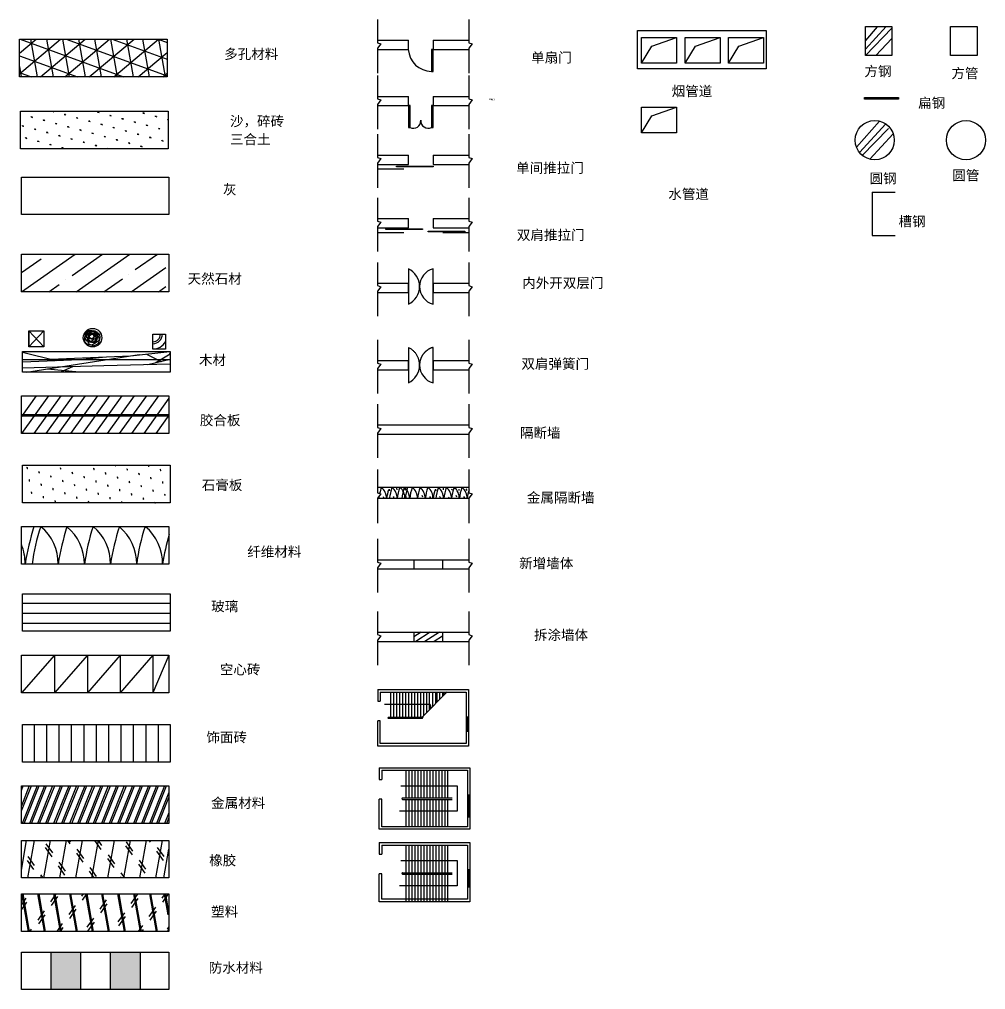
# Model space of a CAD drawing. Extents: x -42728 to 99010, y -18674 to 47645.
# Drawn here: x 91609 to 94530, y 36473 to 39407 of the extents above; entities that cross this region are included whole.
import ezdxf

# ---------------------------------------------------------------- set-up
doc = ezdxf.new("R2010")
doc.units = 0
doc.header["$LTSCALE"] = 100
doc.header["$MEASUREMENT"] = 0
doc.linetypes.add('ACAD_ISO03W100', pattern=[30, 12, -18])
doc.layers.get('0').update_dxf_attribs({"linetype": 'CONTINUOUS'})
doc.styles.add('仿宋', font='')
doc.styles.get('仿宋').set_extended_font_data('FangSong_GB2312')

# ---------------------------------------------------------------- blocks, each defined once
blk = doc.blocks.new('A$C4C6D396E')
h = blk.add_hatch(color=256)
h.paths.add_polyline_path([(222.8, 75.8), (162.8, 75.8), (162.8, 0), (222.8, 0)])
h.paths.add_polyline_path([(342.8, 75.8), (282.8, 75.8), (282.8, 0), (342.8, 0)])
for p, q in [((821, 1956.5), (821, 1909.6)), ((1005.2, 1956.5), (1005.2, 1909.6)), ((1846.3, 1942), (1804.2, 1896.2)), ((1804.2, 1942), (1857.5, 1942)), ((1804.2, 1883.6), (1804.2, 1942)), ((1828.3, 1941.4), (1804.2, 1914.2)), ((1857.5, 1939.2), (1804.2, 1883.8)), ((1857.5, 1942), (1857.5, 1883.6)), ((1976.1, 1942), (2029.4, 1942)), ((1976.1, 1883.6), (1976.1, 1942)), ((2029.4, 1942), (2029.4, 1883.6)), ((1344.6, 1933.9), (1604.2, 1933.9)), ((1344.6, 1856.6), (1344.6, 1933.9)), ((1353.2, 1920.1), (1423.7, 1920.1)), ((1353.2, 1868.6), (1353.2, 1920.1)), ((1373.8, 1902.9), (1423.7, 1920.1)), ((1423.7, 1920.1), (1423.7, 1868.6)), ((1440.9, 1920.1), (1511.4, 1920.1)), ((1440.9, 1868.6), (1440.9, 1920.1)), ((1461.5, 1902.9), (1511.4, 1920.1)), ((1511.4, 1920.1), (1511.4, 1868.6)), ((1528.6, 1920.1), (1599, 1920.1)), ((1528.6, 1868.6), (1528.6, 1920.1)), ((1549.2, 1902.9), (1599, 1920.1)), ((1599, 1920.1), (1599, 1868.6)), ((1604.2, 1933.9), (1604.2, 1856.6)), ((1857.5, 1918.1), (1825.4, 1883.6)), ((98.9, 1916.7), (396.5, 1916.7)), ((98.9, 1840.9), (98.9, 1916.7)), ((98.9, 1888.4), (132.6, 1916.7)), ((98.9, 1847), (182, 1916.7)), ((100.3, 1916.7), (308.6, 1840.9)), ((121.4, 1916.7), (134.8, 1840.9)), ((141.1, 1840.9), (231.4, 1916.7)), ((153.6, 1916.7), (167, 1840.9)), ((185.9, 1916.7), (199.2, 1840.9)), ((190.5, 1840.9), (280.8, 1916.7)), ((193.1, 1916.7), (396.5, 1842.7)), ((218.1, 1916.7), (231.5, 1840.9)), ((239.8, 1840.9), (330.2, 1916.7)), ((250.4, 1916.7), (263.7, 1840.9)), ((282.6, 1916.7), (296, 1840.9)), ((286, 1916.7), (396.5, 1876.4)), ((289.2, 1840.9), (379.6, 1916.7)), ((314.8, 1916.7), (328.2, 1840.9)), ((347.1, 1916.7), (360.4, 1840.9)), ((378.8, 1916.7), (396.5, 1910.2)), ((379.3, 1916.7), (392.7, 1840.9)), ((396.5, 1916.7), (396.5, 1840.9)), ((821, 1909.6), (827.5, 1907.4)), ((827.5, 1907.4), (821, 1898.5)), ((821, 1898.5), (821, 1848.3)), ((821.6, 1914.6), (883, 1914.6)), ((933, 1914.6), (1005.2, 1914.6)), ((1005.2, 1909.6), (1011.7, 1907.4)), ((1011.7, 1907.4), (1005.2, 1898.5)), ((1005.2, 1898.5), (1005.2, 1848.3)), ((1353.2, 1868.6), (1373.8, 1902.9)), ((1440.9, 1868.6), (1461.5, 1902.9)), ((1528.6, 1868.6), (1549.2, 1902.9)), ((98.9, 1883.4), (215.8, 1840.9)), ((338.6, 1840.9), (396.5, 1889.5)), ((821.6, 1895.9), (883, 1895.9)), ((933, 1895.9), (1005.2, 1895.9)), ((1857.5, 1883.6), (1804.2, 1883.6)), ((2029.4, 1883.6), (1976.1, 1883.6)), ((98.9, 1861.3), (102.5, 1840.9)), ((1423.7, 1868.6), (1353.2, 1868.6)), ((1511.4, 1868.6), (1440.9, 1868.6)), ((1599, 1868.6), (1528.6, 1868.6)), ((98.9, 1849.6), (122.9, 1840.9)), ((396.5, 1840.9), (98.9, 1840.9)), ((388, 1840.9), (396.5, 1848)), ((821, 1843.2), (821, 1796.3)), ((1005.2, 1843.2), (1005.2, 1796.3)), ((1604.2, 1856.6), (1344.6, 1856.6)), ((821.6, 1801.3), (883, 1801.3)), ((933, 1801.3), (1005.2, 1801.3)), ((821, 1796.3), (827.5, 1794.1)), ((827.5, 1794.1), (821, 1785.2)), ((821, 1785.2), (821, 1734.9)), ((821.6, 1782.6), (883, 1782.6)), ((933, 1782.6), (1005.2, 1782.6)), ((1005.2, 1796.3), (1011.7, 1794.1)), ((1011.7, 1794.1), (1005.2, 1785.2)), ((1005.2, 1785.2), (1005.2, 1734.9)), ((1802.5, 1798.9), (1871.2, 1798.9)), ((1802.5, 1795.4), (1802.5, 1798.9)), ((1871.2, 1795.4), (1802.5, 1795.4)), ((1871.2, 1798.9), (1871.2, 1795.4)), ((100.9, 1771.6), (398.5, 1771.6)), ((100.9, 1695.8), (100.9, 1771.6)), ((100.9, 1766.5), (100.9, 1766.5)), ((100.9, 1765.6), (100.9, 1765.6)), ((123.9, 1759.5), (124.3, 1761)), ((164.9, 1771.3), (168, 1770.4)), ((165.7, 1771), (165.5, 1771.6)), ((166, 1771), (166.2, 1771.6)), ((166.4, 1770.8), (166.6, 1771.6)), ((166.8, 1770.7), (167, 1771.6)), ((167.2, 1770.6), (167.9, 1771.4)), ((189.4, 1764.7), (192.5, 1763.9)), ((190.2, 1764.5), (189.9, 1765.5)), ((190.6, 1764.4), (190.9, 1765.6)), ((191, 1764.3), (191.4, 1765.8)), ((191.3, 1764.2), (191.7, 1765.4)), ((191.7, 1764.1), (192.4, 1764.8)), ((256.5, 1769.5), (259.5, 1768.7)), ((257.2, 1769.3), (257, 1770.3)), ((257.6, 1769.2), (257.9, 1770.4)), ((258, 1769.1), (258.4, 1770.6)), ((258.4, 1769), (258.7, 1770.2)), ((258.8, 1768.9), (259.5, 1769.6)), ((281, 1762.9), (284.1, 1762.1)), ((281.8, 1762.7), (281.5, 1763.7)), ((282.1, 1762.6), (282.5, 1763.8)), ((282.5, 1762.5), (282.9, 1764)), ((282.9, 1762.4), (283.2, 1763.6)), ((283.3, 1762.3), (284, 1763)), ((348, 1767.7), (351.1, 1766.9)), ((348.8, 1767.5), (348.5, 1768.5)), ((349.2, 1767.4), (349.5, 1768.7)), ((349.6, 1767.3), (350, 1768.9)), ((349.9, 1767.2), (350.3, 1768.5)), ((350.3, 1767.1), (351, 1767.8)), ((372.6, 1761.2), (375.6, 1760.3)), ((373.3, 1760.9), (373.1, 1761.9)), ((373.7, 1760.9), (374, 1762.1)), ((374.1, 1760.8), (374.5, 1762.3)), ((374.5, 1760.6), (374.8, 1761.9)), ((374.9, 1760.5), (375.6, 1761.3)), ((398.5, 1771.6), (398.5, 1695.8)), ((1353.2, 1779.3), (1423.7, 1779.3)), ((1353.2, 1727.7), (1353.2, 1779.3)), ((1353.2, 1727.7), (1373.8, 1762.1)), ((1373.8, 1762.1), (1423.7, 1779.3)), ((1423.7, 1779.3), (1423.7, 1727.7)), ((104.4, 1741.9), (107.5, 1741.1)), ((105.2, 1741.7), (104.9, 1742.7)), ((105.6, 1741.6), (105.9, 1742.8)), ((106, 1741.5), (106.4, 1743)), ((106.4, 1741.4), (106.7, 1742.6)), ((106.7, 1741.3), (107.5, 1742)), ((122.4, 1759.9), (125.5, 1759)), ((123.2, 1759.7), (122.9, 1760.6)), ((123.6, 1759.6), (123.9, 1760.8)), ((124.3, 1759.4), (124.6, 1760.6)), ((124.7, 1759.3), (125.4, 1760)), ((146.9, 1753.3), (150, 1752.5)), ((147.7, 1753.1), (147.4, 1754.1)), ((148.1, 1753), (148.4, 1754.2)), ((148.5, 1752.9), (148.9, 1754.4)), ((148.9, 1752.8), (149.2, 1754)), ((149.2, 1752.7), (149.9, 1753.4)), ((171.5, 1746.7), (174.5, 1745.9)), ((172.2, 1746.5), (172, 1747.5)), ((172.6, 1746.4), (172.9, 1747.6)), ((173, 1746.3), (173.4, 1747.8)), ((173.4, 1746.2), (173.7, 1747.4)), ((173.8, 1746.1), (174.5, 1746.8)), ((214, 1758.1), (217, 1757.3)), ((214.7, 1757.9), (214.5, 1758.9)), ((215.1, 1757.8), (215.4, 1759)), ((215.5, 1757.7), (215.9, 1759.2)), ((215.9, 1757.6), (216.2, 1758.8)), ((216.3, 1757.5), (217, 1758.2)), ((238.5, 1751.5), (241.6, 1750.7)), ((239.3, 1751.3), (239, 1752.3)), ((239.6, 1751.2), (240, 1752.5)), ((240, 1751.1), (240.4, 1752.7)), ((240.4, 1751), (240.7, 1752.3)), ((240.8, 1750.9), (241.5, 1751.6)), ((263, 1745), (266.1, 1744.1)), ((263.8, 1744.7), (263.5, 1745.7)), ((264.2, 1744.7), (264.5, 1745.9)), ((264.6, 1744.6), (265, 1746.1)), ((265, 1744.5), (265.3, 1745.7)), ((265.3, 1744.3), (266, 1745.1)), ((305.5, 1756.3), (308.6, 1755.5)), ((306.3, 1756.1), (306, 1757.1)), ((306.7, 1756), (307, 1757.3)), ((307.1, 1755.9), (307.5, 1757.5)), ((307.4, 1755.8), (307.8, 1757.1)), ((307.8, 1755.7), (308.5, 1756.4)), ((330.1, 1749.8), (333.1, 1748.9)), ((330.8, 1749.6), (330.6, 1750.5)), ((331.2, 1749.5), (331.5, 1750.7)), ((331.6, 1749.4), (332, 1750.9)), ((332, 1749.3), (332.3, 1750.5)), ((332.4, 1749.2), (333.1, 1749.9)), ((354.6, 1743.2), (357.7, 1742.4)), ((355.4, 1743), (355.1, 1744)), ((355.7, 1742.9), (356.1, 1744.1)), ((356.1, 1742.8), (356.5, 1744.3)), ((356.5, 1742.7), (356.8, 1743.9)), ((356.9, 1742.6), (357.6, 1743.3)), ((397.1, 1754.6), (398.5, 1754.2)), ((397.9, 1754.4), (397.6, 1755.4)), ((398.2, 1754.3), (398.5, 1755.2)), ((1832.5, 1751.4), (1786.2, 1698.9)), ((1845.3, 1745.7), (1792.4, 1688.1)), ((129, 1735.3), (132, 1734.5)), ((129.7, 1735.1), (129.5, 1736.1)), ((130.1, 1735), (130.5, 1736.3)), ((130.5, 1734.9), (130.9, 1736.5)), ((130.9, 1734.8), (131.2, 1736.1)), ((131.3, 1734.7), (132, 1735.4)), ((153.5, 1728.8), (156.6, 1727.9)), ((154.3, 1728.5), (154, 1729.5)), ((154.7, 1728.5), (155, 1729.7)), ((155, 1728.4), (155.5, 1729.9)), ((155.4, 1728.3), (155.8, 1729.5)), ((155.8, 1728.1), (156.5, 1728.9)), ((178, 1722.2), (181.1, 1721.4)), ((178.8, 1722), (178.5, 1723)), ((179.2, 1721.9), (179.5, 1723.1)), ((179.6, 1721.8), (180, 1723.3)), ((180, 1721.7), (180.3, 1722.9)), ((180.3, 1721.6), (181.1, 1722.3)), ((196, 1740.1), (199.1, 1739.3)), ((196.8, 1739.9), (196.5, 1740.9)), ((197.2, 1739.8), (197.5, 1741.1)), ((197.5, 1739.7), (197.9, 1741.3)), ((197.9, 1739.6), (198.2, 1740.9)), ((198.3, 1739.5), (199, 1740.2)), ((220.5, 1733.6), (223.6, 1732.7)), ((221.3, 1733.4), (221, 1734.3)), ((221.7, 1733.3), (222, 1734.5)), ((222.1, 1733.2), (222.5, 1734.7)), ((222.5, 1733.1), (222.8, 1734.3)), ((222.8, 1733), (223.6, 1733.7)), ((245.1, 1727), (248.1, 1726.2)), ((245.8, 1726.8), (245.6, 1727.8)), ((246.2, 1726.7), (246.6, 1727.9)), ((246.6, 1726.6), (247, 1728.1)), ((247, 1726.5), (247.3, 1727.7)), ((247.4, 1726.4), (248.1, 1727.1)), ((287.6, 1738.4), (290.6, 1737.6)), ((288.3, 1738.2), (288.1, 1739.2)), ((288.7, 1738.1), (289, 1739.3)), ((289.1, 1738), (289.5, 1739.5)), ((289.5, 1737.9), (289.8, 1739.1)), ((289.9, 1737.8), (290.6, 1738.5)), ((312.1, 1731.8), (315.2, 1731)), ((312.9, 1731.6), (312.6, 1732.6)), ((313.3, 1731.5), (313.6, 1732.7)), ((313.6, 1731.4), (314, 1732.9)), ((314, 1731.3), (314.3, 1732.5)), ((314.4, 1731.2), (315.1, 1731.9)), ((336.6, 1725.2), (339.7, 1724.4)), ((337.4, 1725), (337.1, 1726)), ((337.8, 1724.9), (338.1, 1726.2)), ((338.2, 1724.8), (338.6, 1726.4)), ((338.6, 1724.7), (338.9, 1726)), ((338.9, 1724.6), (339.7, 1725.3)), ((379.1, 1736.6), (382.2, 1735.8)), ((379.9, 1736.4), (379.6, 1737.4)), ((380.3, 1736.3), (380.6, 1737.5)), ((380.7, 1736.2), (381.1, 1737.8)), ((381, 1736.1), (381.4, 1737.3)), ((381.4, 1736), (382.1, 1736.7)), ((821, 1724.9), (821, 1677.9)), ((1005.2, 1724.9), (1005.2, 1677.9)), ((1423.7, 1727.7), (1353.2, 1727.7)), ((1850.6, 1736.6), (1797.3, 1681.1)), ((1860.4, 1725.9), (1812.9, 1674.8)), ((111, 1717.4), (114.1, 1716.5)), ((111.8, 1717.2), (111.5, 1718.1)), ((112.2, 1717.1), (112.5, 1718.3)), ((112.5, 1717), (113, 1718.5)), ((112.9, 1716.9), (113.3, 1718.1)), ((113.3, 1716.8), (114, 1717.5)), ((135.5, 1710.8), (138.6, 1710)), ((136.3, 1710.6), (136, 1711.6)), ((136.7, 1710.5), (137, 1711.7)), ((137.1, 1710.4), (137.5, 1711.9)), ((137.5, 1710.3), (137.8, 1711.5)), ((137.8, 1710.2), (138.6, 1710.9)), ((160.1, 1704.2), (163.1, 1703.4)), ((160.8, 1704), (160.6, 1705)), ((161.2, 1703.9), (161.6, 1705.1)), ((161.6, 1703.8), (162, 1705.4)), ((162, 1703.7), (162.3, 1704.9)), ((162.4, 1703.6), (163.1, 1704.3)), ((202.6, 1715.6), (205.6, 1714.8)), ((203.3, 1715.4), (203.1, 1716.4)), ((203.7, 1715.3), (204.1, 1716.5)), ((204.1, 1715.2), (204.5, 1716.7)), ((204.5, 1715.1), (204.8, 1716.3)), ((204.9, 1715), (205.6, 1715.7)), ((227.1, 1709), (230.2, 1708.2)), ((227.9, 1708.8), (227.6, 1709.8)), ((228.3, 1708.7), (228.6, 1710)), ((228.6, 1708.6), (229.1, 1710.2)), ((229, 1708.5), (229.4, 1709.8)), ((229.4, 1708.4), (230.1, 1709.1)), ((251.6, 1702.5), (254.7, 1701.6)), ((252.4, 1702.3), (252.1, 1703.2)), ((252.8, 1702.2), (253.1, 1703.4)), ((253.2, 1702.1), (253.6, 1703.6)), ((253.6, 1702), (253.9, 1703.2)), ((253.9, 1701.8), (254.7, 1702.6)), ((269.6, 1720.4), (272.7, 1719.6)), ((270.4, 1720.2), (270.1, 1721.2)), ((270.8, 1720.1), (271.1, 1721.3)), ((271.1, 1720), (271.6, 1721.6)), ((271.5, 1719.9), (271.9, 1721.1)), ((271.9, 1719.8), (272.6, 1720.5)), ((294.1, 1713.8), (297.2, 1713)), ((294.9, 1713.6), (294.6, 1714.6)), ((295.3, 1713.5), (295.6, 1714.8)), ((295.7, 1713.4), (296.1, 1715)), ((296.1, 1713.3), (296.4, 1714.6)), ((296.4, 1713.2), (297.2, 1714)), ((318.7, 1707.3), (321.7, 1706.4)), ((319.4, 1707.1), (319.2, 1708)), ((319.8, 1707), (320.2, 1708.2)), ((320.2, 1706.9), (320.6, 1708.4)), ((320.6, 1706.8), (320.9, 1708)), ((321, 1706.7), (321.7, 1707.4)), ((361.2, 1718.7), (364.2, 1717.8)), ((361.9, 1718.5), (361.7, 1719.4)), ((362.3, 1718.4), (362.7, 1719.6)), ((362.7, 1718.3), (363.1, 1719.8)), ((363.1, 1718.2), (363.4, 1719.4)), ((363.5, 1718), (364.2, 1718.8)), ((385.7, 1712.1), (388.8, 1711.3)), ((386.5, 1711.9), (386.2, 1712.9)), ((386.9, 1711.8), (387.2, 1713)), ((387.2, 1711.7), (387.7, 1713.2)), ((387.6, 1711.6), (388, 1712.8)), ((388, 1711.5), (388.7, 1712.2)), ((398.5, 1695.8), (100.9, 1695.8)), ((184.6, 1697.6), (187.7, 1696.8)), ((185.4, 1697.4), (185.1, 1698.4)), ((185.8, 1697.3), (186.1, 1698.6)), ((186.2, 1697.2), (186.6, 1698.8)), ((186.5, 1697.1), (186.9, 1698.4)), ((186.9, 1697), (187.6, 1697.8)), ((276.2, 1695.9), (276.7, 1695.8)), ((276.9, 1695.8), (276.7, 1696.7)), ((277.4, 1695.8), (277.7, 1696.8)), ((277.8, 1695.8), (278.1, 1697)), ((278.2, 1695.8), (278.4, 1696.6)), ((279, 1695.8), (279.2, 1696)), ((343.2, 1700.7), (346.3, 1699.9)), ((344, 1700.5), (343.7, 1701.5)), ((344.4, 1700.4), (344.7, 1701.6)), ((344.7, 1700.3), (345.2, 1701.8)), ((345.1, 1700.2), (345.5, 1701.4)), ((345.5, 1700.1), (346.2, 1700.8)), ((821.6, 1682.9), (883, 1682.9)), ((933, 1682.9), (1005.2, 1682.9)), ((821, 1677.9), (827.5, 1675.8)), ((827.5, 1675.8), (821, 1666.8)), ((821, 1666.8), (821, 1616.6)), ((821.6, 1664.2), (883, 1664.2)), ((933, 1664.2), (1005.2, 1664.2)), ((1005.2, 1677.9), (1011.7, 1675.8)), ((1011.7, 1675.8), (1005.2, 1666.8)), ((1005.2, 1666.8), (1005.2, 1616.6)), ((102.8, 1638.7), (400.4, 1638.7)), ((102.8, 1562.9), (102.8, 1638.7)), ((400.4, 1638.7), (400.4, 1562.9)), ((1818, 1608.2), (1818, 1520.6)), ((1818, 1608.2), (1864.4, 1608.2)), ((821, 1596.8), (821, 1549.8)), ((1005.2, 1596.8), (1005.2, 1549.8)), ((400.4, 1562.9), (102.8, 1562.9)), ((821, 1549.8), (827.5, 1547.6)), ((827.5, 1547.6), (821, 1538.7)), ((821.6, 1554.8), (883, 1554.8)), ((933, 1554.8), (1005.2, 1554.8)), ((1005.2, 1549.8), (1011.7, 1547.6)), ((1011.7, 1547.6), (1005.2, 1538.7)), ((821, 1538.7), (821, 1488.5)), ((821.6, 1536.1), (883, 1536.1)), ((933, 1536.1), (1005.2, 1536.1)), ((1005.2, 1538.7), (1005.2, 1488.5)), ((1818, 1520.6), (1864.4, 1520.6)), ((102.8, 1407.4), (211.1, 1483.2)), ((102.8, 1483.2), (400.4, 1483.2)), ((102.8, 1407.4), (102.8, 1483.2)), ((102.8, 1446.2), (142.6, 1474)), ((155.6, 1483.1), (155.6, 1483.1)), ((205, 1440.2), (266.4, 1483.2)), ((213.5, 1407.4), (321.8, 1483.2)), ((332.4, 1451.9), (377.1, 1483.2)), ((400.4, 1483.2), (400.4, 1407.4)), ((324.2, 1407.4), (394.2, 1456.4)), ((821, 1466.6), (821, 1419.6)), ((1005.2, 1466.6), (1005.2, 1419.6)), ((192, 1431.1), (192, 1431.1)), ((268.9, 1407.4), (306.4, 1433.7)), ((319.4, 1442.8), (319.4, 1442.8)), ((158.2, 1407.4), (179, 1422)), ((379.6, 1407.4), (394.2, 1417.7)), ((821, 1419.6), (827.5, 1417.4)), ((827.5, 1417.4), (821, 1408.5)), ((821.6, 1424.6), (883, 1424.6)), ((933, 1424.6), (1005.2, 1424.6)), ((1005.2, 1419.6), (1011.7, 1417.4)), ((1011.7, 1417.4), (1005.2, 1408.5)), ((400.4, 1407.4), (102.8, 1407.4)), ((821, 1408.5), (821, 1358.3)), ((821.6, 1405.9), (883, 1405.9)), ((933, 1405.9), (1005.2, 1405.9)), ((1005.2, 1408.5), (1005.2, 1358.3)), ((148.2, 1328.7), (117.9, 1296)), ((117.9, 1328.7), (148.2, 1296)), ((117.9, 1328.7), (117.9, 1298.4)), ((117.9, 1328.7), (148.2, 1328.7)), ((117.9, 1296), (117.9, 1328.7)), ((148.2, 1328.7), (148.2, 1296)), ((367.9, 1321.7), (393.6, 1321.7)), ((367.9, 1291.4), (367.9, 1321.7)), ((393.6, 1321.7), (393.6, 1291.4)), ((148.2, 1296), (117.9, 1296)), ((393.6, 1291.4), (367.9, 1291.4)), ((821, 1310.5), (821, 1263.6)), ((1005.2, 1310.5), (1005.2, 1263.6)), ((105.1, 1286.7), (402.8, 1286.7)), ((105.1, 1245.4), (105.1, 1286.7)), ((105.1, 1285.4), (172.8, 1268.7)), ((340.6, 1279.9), (113.2, 1244.7)), ((161.9, 1271.4), (323, 1278)), ((220.8, 1270.4), (266.3, 1275.7)), ((323, 1278), (402.4, 1286.7)), ((355.2, 1281.5), (385, 1266.6)), ((372.9, 1263.7), (402.8, 1282.4)), ((401.3, 1281.5), (402.5, 1283.9)), ((402.8, 1286.7), (402.8, 1245.4)), ((105.1, 1271), (402.8, 1270.4)), ((105.1, 1266.2), (220.8, 1270.4)), ((269.3, 1257.6), (105.1, 1253.1)), ((205.6, 1255.8), (181.5, 1245.4)), ((402.8, 1261.1), (269.3, 1257.6)), ((402.8, 1270.9), (357.5, 1259.9)), ((821, 1263.6), (827.5, 1261.4)), ((827.5, 1261.4), (821, 1252.5)), ((821, 1252.5), (821, 1202.2)), ((821.6, 1268.6), (883, 1268.6)), ((933, 1268.6), (1005.2, 1268.6)), ((1005.2, 1263.6), (1011.7, 1261.4)), ((1011.7, 1261.4), (1005.2, 1252.5)), ((1005.2, 1252.5), (1005.2, 1202.2)), ((402.8, 1245.4), (105.1, 1245.4)), ((220.2, 1245.4), (154.7, 1251.2)), ((821.6, 1249.9), (883, 1249.9)), ((933, 1249.9), (1005.2, 1249.9)), ((133, 1197.5), (102.8, 1155.5)), ((102.8, 1197.5), (400.4, 1197.5)), ((102.8, 1121.7), (102.8, 1197.5)), ((157.7, 1197.5), (103.1, 1121.7)), ((182.3, 1197.5), (127.8, 1121.7)), ((206.9, 1197.5), (152.4, 1121.7)), ((231.6, 1197.5), (177, 1121.7)), ((256.2, 1197.5), (201.7, 1121.7)), ((280.8, 1197.5), (226.3, 1121.7)), ((305.5, 1197.5), (250.9, 1121.7)), ((330.1, 1197.5), (275.6, 1121.7)), ((354.8, 1197.5), (300.2, 1121.7)), ((379.4, 1197.5), (324.9, 1121.7)), ((400.4, 1197.5), (400.4, 1121.7)), ((400.4, 1192.5), (349.5, 1121.7)), ((821, 1180.5), (821, 1133.6)), ((1005.2, 1180.5), (1005.2, 1133.6)), ((102.3, 1156.8), (399.9, 1156.8)), ((102.8, 1159.6), (400.4, 1159.6)), ((400.4, 1158.3), (374.1, 1121.7)), ((821, 1138.6), (1005.2, 1138.6)), ((821.6, 1138.6), (883, 1138.6)), ((400.4, 1121.7), (102.8, 1121.7)), ((821, 1133.6), (827.5, 1131.4)), ((827.5, 1131.4), (821, 1122.4)), ((821, 1122.4), (821, 1072.2)), ((821, 1119.9), (1005.2, 1119.9)), ((821.6, 1119.9), (883, 1119.9)), ((1005.2, 1133.6), (1011.7, 1131.4)), ((1011.7, 1131.4), (1005.2, 1122.4)), ((1005.2, 1122.4), (1005.2, 1072.2)), ((105.1, 1057.4), (402.8, 1057.4)), ((105.1, 981.6), (105.1, 1057.4)), ((224.9, 1057.4), (225, 1057)), ((291.9, 1057.4), (292.2, 1056)), ((292, 1057.2), (293.2, 1057.4)), ((292, 1056.8), (293, 1056.4)), ((358.9, 1057.4), (359.3, 1054.9)), ((358.9, 1057.3), (359.1, 1057.4)), ((359, 1056.9), (360.3, 1057.1)), ((359.1, 1056.5), (360.6, 1056.8)), ((402.8, 1057.4), (402.8, 981.6)), ((113.9, 1053.6), (114.4, 1050.4)), ((114, 1052.8), (114.8, 1053.5)), ((114.1, 1052.4), (115.4, 1052.6)), ((114.2, 1052), (115.7, 1052.3)), ((114.2, 1051.6), (115.5, 1051.8)), ((114.3, 1051.2), (115.3, 1050.9)), ((137.8, 1044.9), (138.3, 1041.8)), ((137.9, 1044.1), (138.7, 1044.8)), ((138, 1043.7), (139.2, 1043.9)), ((138, 1043.3), (139.6, 1043.6)), ((138.1, 1042.9), (139.4, 1043.2)), ((138.2, 1042.5), (139.1, 1042.2)), ((181.1, 1052.5), (181.6, 1049.4)), ((181.2, 1051.8), (182, 1052.4)), ((181.3, 1051.4), (182.6, 1051.6)), ((181.4, 1051), (182.9, 1051.2)), ((181.4, 1050.6), (182.7, 1050.8)), ((181.5, 1050.2), (182.5, 1049.8)), ((204.9, 1043.8), (205.5, 1040.7)), ((205.1, 1043.1), (205.9, 1043.7)), ((205.2, 1042.7), (206.4, 1042.9)), ((205.2, 1042.3), (206.8, 1042.6)), ((205.3, 1041.9), (206.6, 1042.1)), ((205.4, 1041.5), (206.3, 1041.1)), ((248.3, 1051.5), (248.8, 1048.4)), ((248.4, 1050.7), (249.2, 1051.4)), ((248.5, 1050.3), (249.7, 1050.5)), ((248.6, 1049.9), (250.1, 1050.2)), ((248.6, 1049.5), (249.9, 1049.7)), ((248.7, 1049.1), (249.6, 1048.8)), ((272.1, 1042.8), (272.7, 1039.7)), ((272.3, 1042), (273.1, 1042.7)), ((272.4, 1041.6), (273.6, 1041.8)), ((272.4, 1041.2), (274, 1041.5)), ((272.5, 1040.8), (273.8, 1041.1)), ((272.6, 1040.4), (273.5, 1040.1)), ((315.5, 1050.4), (316, 1047.3)), ((315.6, 1049.7), (316.4, 1050.3)), ((315.7, 1049.3), (316.9, 1049.5)), ((315.8, 1048.9), (317.3, 1049.1)), ((315.8, 1048.5), (317.1, 1048.7)), ((315.9, 1048.1), (316.8, 1047.7)), ((339.3, 1041.7), (339.9, 1038.6)), ((339.5, 1041), (340.3, 1041.6)), ((339.6, 1040.6), (340.8, 1040.8)), ((339.6, 1040.2), (341.2, 1040.5)), ((339.7, 1039.8), (340.9, 1040)), ((339.8, 1039.4), (340.7, 1039.1)), ((359.2, 1056.1), (360.4, 1056.3)), ((359.2, 1055.7), (360.2, 1055.4)), ((382.7, 1049.4), (383.2, 1046.3)), ((382.8, 1048.6), (383.6, 1049.3)), ((382.9, 1048.2), (384.1, 1048.4)), ((383, 1047.8), (384.5, 1048.1)), ((383, 1047.4), (384.3, 1047.7)), ((383.1, 1047), (384, 1046.7)), ((821, 1049), (821, 1002.1)), ((1005.2, 1049), (1005.2, 1002.1)), ((118.3, 1028.6), (118.8, 1025.4)), ((118.4, 1027.8), (119.2, 1028.4)), ((118.5, 1027.4), (119.8, 1027.6)), ((118.6, 1027), (120.1, 1027.3)), ((118.7, 1026.6), (119.9, 1026.8)), ((118.7, 1026.2), (119.7, 1025.9)), ((142.2, 1019.9), (142.7, 1016.7)), ((142.3, 1019.1), (143.1, 1019.7)), ((142.4, 1018.7), (143.6, 1018.9)), ((142.5, 1018.3), (144, 1018.6)), ((142.5, 1017.9), (143.8, 1018.1)), ((142.6, 1017.5), (143.5, 1017.2)), ((161.6, 1036.2), (162.2, 1033.1)), ((161.8, 1035.4), (162.5, 1036.1)), ((161.8, 1035), (163.1, 1035.3)), ((161.9, 1034.6), (163.5, 1034.9)), ((162, 1034.2), (163.2, 1034.5)), ((162, 1033.9), (163, 1033.5)), ((185.5, 1027.5), (186, 1024.4)), ((185.6, 1026.7), (186.4, 1027.4)), ((185.7, 1026.3), (187, 1026.6)), ((185.8, 1026), (187.3, 1026.2)), ((185.8, 1025.6), (187.1, 1025.8)), ((185.9, 1025.2), (186.9, 1024.8)), ((209.4, 1018.8), (209.9, 1015.7)), ((209.5, 1018), (210.3, 1018.7)), ((209.6, 1017.7), (210.8, 1017.9)), ((209.6, 1017.3), (211.2, 1017.5)), ((228.8, 1035.2), (229.4, 1032)), ((229, 1034.4), (229.7, 1035)), ((229, 1034), (230.3, 1034.2)), ((229.1, 1033.6), (230.7, 1033.9)), ((229.2, 1033.2), (230.4, 1033.4)), ((229.2, 1032.8), (230.2, 1032.5)), ((252.7, 1026.5), (253.2, 1023.3)), ((252.8, 1025.7), (253.6, 1026.3)), ((252.9, 1025.3), (254.2, 1025.5)), ((253, 1024.9), (254.5, 1025.2)), ((253, 1024.5), (254.3, 1024.7)), ((253.1, 1024.1), (254.1, 1023.8)), ((276.6, 1017.8), (277.1, 1014.7)), ((276.7, 1017), (277.5, 1017.7)), ((296, 1034.1), (296.6, 1031)), ((296.1, 1033.3), (296.9, 1034)), ((296.2, 1032.9), (297.5, 1033.2)), ((296.3, 1032.5), (297.9, 1032.8)), ((296.4, 1032.2), (297.6, 1032.4)), ((296.4, 1031.8), (297.4, 1031.4)), ((319.9, 1025.4), (320.4, 1022.3)), ((320, 1024.6), (320.8, 1025.3)), ((320.1, 1024.2), (321.3, 1024.5)), ((320.2, 1023.9), (321.7, 1024.1)), ((320.2, 1023.5), (321.5, 1023.7)), ((320.3, 1023.1), (321.3, 1022.7)), ((363.2, 1033.1), (363.8, 1029.9)), ((363.3, 1032.3), (364.1, 1032.9)), ((363.4, 1031.9), (364.7, 1032.1)), ((363.5, 1031.5), (365.1, 1031.8)), ((363.6, 1031.1), (364.8, 1031.3)), ((363.6, 1030.7), (364.6, 1030.4)), ((387.1, 1024.4), (387.6, 1021.2)), ((387.2, 1023.6), (388, 1024.2)), ((387.3, 1023.2), (388.5, 1023.4)), ((387.4, 1022.8), (388.9, 1023.1)), ((387.4, 1022.4), (388.7, 1022.6)), ((387.5, 1022), (388.4, 1021.7)), ((122.7, 1003.5), (123.3, 1000.4)), ((122.8, 1002.8), (123.6, 1003.4)), ((122.9, 1002.4), (124.2, 1002.6)), ((123, 1002), (124.6, 1002.3)), ((123.1, 1001.6), (124.3, 1001.8)), ((123.1, 1001.2), (124.1, 1000.9)), ((166, 1011.2), (166.6, 1008.1)), ((166.2, 1010.4), (167, 1011.1)), ((166.3, 1010), (167.5, 1010.2)), ((166.3, 1009.6), (167.9, 1009.9)), ((166.4, 1009.2), (167.6, 1009.5)), ((166.5, 1008.8), (167.4, 1008.5)), ((189.9, 1002.5), (190.5, 999.4)), ((190, 1001.7), (190.8, 1002.4)), ((190.1, 1001.3), (191.4, 1001.5)), ((190.2, 1000.9), (191.8, 1001.2)), ((190.3, 1000.5), (191.5, 1000.8)), ((190.3, 1000.2), (191.3, 999.8)), ((209.7, 1016.9), (211, 1017.1)), ((209.8, 1016.5), (210.7, 1016.1)), ((233.2, 1010.1), (233.8, 1007)), ((233.4, 1009.4), (234.1, 1010)), ((233.4, 1009), (234.7, 1009.2)), ((233.5, 1008.6), (235.1, 1008.9)), ((233.6, 1008.2), (234.8, 1008.4)), ((233.6, 1007.8), (234.6, 1007.4)), ((257.1, 1001.5), (257.6, 998.3)), ((257.2, 1000.7), (258, 1001.3)), ((257.3, 1000.3), (258.6, 1000.5)), ((257.4, 999.9), (258.9, 1000.2)), ((257.5, 999.5), (258.7, 999.7)), ((257.5, 999.1), (258.5, 998.8)), ((276.8, 1016.6), (278, 1016.8)), ((276.8, 1016.2), (278.4, 1016.5)), ((276.9, 1015.8), (278.2, 1016)), ((277, 1015.4), (277.9, 1015.1)), ((300.4, 1009.1), (301, 1006)), ((300.6, 1008.3), (301.3, 1009)), ((300.6, 1007.9), (301.9, 1008.1)), ((300.7, 1007.5), (302.3, 1007.8)), ((300.8, 1007.1), (302, 1007.4)), ((300.8, 1006.7), (301.8, 1006.4)), ((324.3, 1000.4), (324.8, 997.3)), ((324.4, 999.6), (325.2, 1000.3)), ((324.5, 999.2), (325.8, 999.5)), ((324.6, 998.8), (326.1, 999.1)), ((324.6, 998.5), (325.9, 998.7)), ((324.7, 998.1), (325.7, 997.7)), ((343.7, 1016.7), (344.3, 1013.6)), ((343.9, 1016), (344.7, 1016.6)), ((344, 1015.6), (345.2, 1015.8)), ((344, 1015.2), (345.6, 1015.4)), ((344.1, 1014.8), (345.4, 1015)), ((344.2, 1014.4), (345.1, 1014)), ((367.6, 1008), (368.2, 1004.9)), ((367.8, 1007.3), (368.5, 1007.9)), ((367.8, 1006.9), (369.1, 1007.1)), ((367.9, 1006.5), (369.5, 1006.8)), ((368, 1006.1), (369.2, 1006.3)), ((368, 1005.7), (369, 1005.4)), ((391.5, 999.4), (392, 996.2)), ((391.6, 998.6), (392.4, 999.2)), ((391.7, 998.2), (393, 998.4)), ((391.8, 997.8), (393.3, 998.1)), ((821, 1002.1), (827.5, 999.9)), ((827.5, 999.9), (821, 990.9)), ((821.2, 1013), (1005.2, 1013)), ((1005.2, 1002.1), (1011.8, 999.9)), ((1011.8, 999.9), (1005.2, 990.9)), ((402.8, 981.6), (105.1, 981.6)), ((146.6, 994.9), (147.1, 991.7)), ((146.7, 994.1), (147.5, 994.7)), ((146.8, 993.7), (148, 993.9)), ((146.9, 993.3), (148.4, 993.6)), ((146.9, 992.9), (148.2, 993.1)), ((147, 992.5), (147.9, 992.2)), ((170.4, 986.2), (171, 983)), ((170.6, 985.4), (171.4, 986)), ((170.7, 985), (171.9, 985.2)), ((170.7, 984.6), (172.3, 984.9)), ((170.8, 984.2), (172.1, 984.4)), ((170.9, 983.8), (171.8, 983.5)), ((213.8, 993.8), (214.3, 990.7)), ((213.9, 993), (214.7, 993.7)), ((214, 992.6), (215.2, 992.9)), ((214.1, 992.3), (215.6, 992.5)), ((214.1, 991.9), (215.4, 992.1)), ((214.2, 991.5), (215.1, 991.1)), ((237.6, 985.1), (238.2, 982)), ((237.8, 984.3), (238.6, 985)), ((237.9, 984), (239.1, 984.2)), ((237.9, 983.6), (239.5, 983.8)), ((238, 983.2), (239.2, 983.4)), ((238.1, 982.8), (239, 982.4)), ((281, 992.8), (281.5, 989.6)), ((281.1, 992), (281.9, 992.6)), ((281.2, 991.6), (282.4, 991.8)), ((281.3, 991.2), (282.8, 991.5)), ((281.3, 990.8), (282.6, 991)), ((281.4, 990.4), (282.3, 990.1)), ((304.8, 984.1), (305.3, 981.6)), ((305, 983.3), (305.7, 984)), ((305.1, 982.9), (306.3, 983.1)), ((305.1, 982.5), (306.7, 982.8)), ((305.2, 982.1), (306.4, 982.3)), ((305.3, 981.7), (305.6, 981.6)), ((348.2, 991.7), (348.7, 988.6)), ((348.3, 990.9), (349.1, 991.6)), ((348.4, 990.5), (349.6, 990.8)), ((348.4, 990.2), (350, 990.4)), ((348.5, 989.8), (349.8, 990)), ((348.6, 989.4), (349.5, 989)), ((372, 983), (372.3, 981.6)), ((372.2, 982.3), (372.9, 982.9)), ((372.2, 981.9), (373.5, 982.1)), ((373.2, 981.6), (373.9, 981.7)), ((391.8, 997.4), (393.1, 997.6)), ((391.9, 997), (392.9, 996.7)), ((821, 990.9), (821, 940.7)), ((1005.2, 990.2), (821.2, 990.2)), ((1005.2, 990.9), (1005.2, 940.7)), ((102.8, 933.7), (400.4, 933.7)), ((102.8, 857.9), (102.8, 933.7)), ((400.4, 933.7), (400.4, 857.9)), ((821, 908.8), (821, 861.9)), ((1005.2, 908.8), (1005.2, 861.9)), ((821, 866.9), (1005.2, 866.9)), ((821, 861.9), (827.5, 859.7)), ((821.6, 866.9), (883, 866.9)), ((894.3, 866.9), (894.3, 848.2)), ((951.8, 866.9), (951.8, 848.2)), ((1005.2, 861.9), (1011.7, 859.7)), ((400.4, 857.9), (102.8, 857.9)), ((827.5, 859.7), (821, 850.7)), ((821, 850.7), (821, 800.5)), ((821, 848.2), (1005.2, 848.2)), ((821.6, 848.2), (883, 848.2)), ((1011.7, 859.7), (1005.2, 850.7)), ((1005.2, 850.7), (1005.2, 800.5)), ((105.1, 798.3), (402.8, 798.3)), ((105.1, 722.5), (105.1, 798.3)), ((402.8, 798.3), (402.8, 722.5)), ((105.8, 779.2), (402.8, 779.2)), ((105.8, 759.2), (402.8, 759.2)), ((821, 762.7), (821, 715.8)), ((1005.2, 762.7), (1005.2, 715.8)), ((105.8, 739.2), (402.8, 739.2)), ((402.8, 722.5), (105.1, 722.5)), ((821, 720.8), (1005.2, 720.8)), ((821, 715.8), (827.5, 713.6)), ((827.5, 713.6), (821, 704.7)), ((821, 704.7), (821, 654.4)), ((821.6, 720.8), (883, 720.8)), ((908.6, 720.8), (894.3, 711.6)), ((894.3, 720.8), (894.3, 702.1)), ((927.1, 720.8), (898, 702.1)), ((945.6, 720.8), (916.5, 702.1)), ((951.8, 712.9), (935, 702.1)), ((951.8, 720.8), (951.8, 702.1)), ((1005.2, 715.8), (1011.7, 713.6)), ((1011.7, 713.6), (1005.2, 704.7)), ((1005.2, 704.7), (1005.2, 654.4)), ((821, 702.1), (1005.2, 702.1)), ((821.6, 702.1), (883, 702.1)), ((169.9, 674.6), (102.8, 598.7)), ((102.8, 674.6), (400.4, 674.6)), ((102.8, 598.7), (102.8, 674.6)), ((235.9, 674.6), (169.9, 598.7)), ((169.9, 674.6), (169.9, 598.7)), ((169.9, 674.4), (169.9, 598.6)), ((301.9, 674.6), (235.9, 598.7)), ((235.9, 674.6), (235.9, 598.7)), ((367.9, 674.6), (301.9, 598.7)), ((301.9, 674.6), (301.9, 598.7)), ((400.4, 674.6), (367.9, 598.7)), ((367.9, 674.6), (367.9, 598.7)), ((400.4, 674.6), (400.4, 598.7)), ((400.4, 598.7), (102.8, 598.7)), ((821.2, 605), (1004.2, 605)), ((821.2, 605), (821.2, 581.4)), ((826.2, 600), (999.2, 600)), ((826.2, 600), (826.2, 581.4)), ((847.2, 600), (847.2, 549.2)), ((853.2, 600), (853.2, 549.2)), ((859.2, 600), (859.2, 549.2)), ((865.2, 600), (865.2, 549.2)), ((871.2, 600), (871.2, 549.2)), ((877.2, 600), (877.2, 549.2)), ((883.2, 600), (883.2, 549.2)), ((889.2, 600), (889.2, 549.2)), ((895.2, 600), (895.2, 549.2)), ((901.2, 600), (901.2, 549.2)), ((907.2, 600), (907.2, 549.2)), ((912.5, 551.6), (961, 600.4)), ((913.2, 600), (913.2, 552.4)), ((919.2, 600), (919.2, 558.4)), ((925.2, 600), (925.2, 564.5)), ((931.7, 600), (931.7, 570.9)), ((937.7, 600), (937.7, 576.9)), ((940.7, 600), (940.7, 579.9)), ((945.5, 600), (945.5, 584.8)), ((951.5, 600), (951.5, 590.9)), ((954.5, 600), (954.5, 593.9)), ((957.5, 600), (957.5, 596.9)), ((999.2, 600), (999.2, 549.7)), ((1004.2, 605), (1004.2, 549.7)), ((821.2, 581.4), (826.2, 581.4)), ((835.2, 575.6), (924.5, 575.6)), ((927.5, 572.6), (927.5, 566.9)), ((842.9, 549.2), (910.2, 549.2)), ((910.2, 549.2), (912.5, 551.7)), ((999.2, 549.7), (999.2, 521.2)), ((1004.2, 549.7), (999.2, 549.7)), ((1000.7, 549.7), (1000.7, 521.2)), ((1002.2, 549.7), (1002.2, 521.2)), ((1004.2, 549.7), (1004.2, 521.2)), ((105.1, 534.5), (402.8, 534.5)), ((105.1, 458.7), (105.1, 534.5)), ((128.5, 533.9), (128.5, 458.7)), ((153.5, 533.9), (153.5, 458.7)), ((178.5, 533.9), (178.5, 458.7)), ((203.5, 533.9), (203.5, 458.7)), ((228.5, 533.9), (228.5, 458.7)), ((253.5, 533.9), (253.5, 458.7)), ((278.5, 533.9), (278.5, 458.7)), ((303.5, 533.9), (303.5, 458.7)), ((328.5, 533.9), (328.5, 458.7)), ((353.5, 533.9), (353.5, 458.7)), ((378.5, 533.9), (378.5, 458.7)), ((402.8, 534.5), (402.8, 458.7)), ((821.2, 491.2), (821.2, 541.8)), ((826.2, 541.8), (821.2, 541.8)), ((826.2, 496.2), (826.2, 541.8)), ((842.9, 547.2), (909.6, 547.2)), ((999.2, 521.2), (1004.2, 521.2)), ((999.2, 521.2), (999.2, 496.2)), ((1004.2, 521.2), (1004.2, 491.2)), ((1004.2, 491.2), (821.2, 491.2)), ((999.2, 496.2), (826.2, 496.2)), ((402.8, 458.7), (105.1, 458.7)), ((824.2, 447.4), (824.2, 423.8)), ((824.2, 447.4), (1007.1, 447.4)), ((829.2, 442.4), (829.2, 423.8)), ((829.2, 442.4), (1002.1, 442.4)), ((878.2, 442.4), (878.2, 386.6)), ((884.2, 442.4), (884.2, 386.6)), ((890.2, 442.4), (890.2, 386.6)), ((896.2, 442.4), (896.2, 386.6)), ((902.2, 442.4), (902.2, 386.6)), ((908.2, 442.4), (908.2, 386.6)), ((914.2, 442.4), (914.2, 386.6)), ((920.2, 442.4), (920.2, 386.6)), ((926.2, 442.4), (926.2, 386.6)), ((932.2, 442.4), (932.2, 386.6)), ((938.2, 442.4), (938.2, 386.6)), ((944.2, 442.4), (944.2, 386.6)), ((950.2, 442.4), (950.2, 386.6)), ((956.2, 442.4), (956.2, 386.6)), ((962.2, 442.4), (962.2, 386.6)), ((1002.1, 442.4), (1002.1, 392.1)), ((1007.1, 447.4), (1007.1, 392.1)), ((824.2, 423.8), (829.2, 423.8)), ((868.1, 411), (981.2, 411)), ((981.2, 411), (981.2, 360.1)), ((102.8, 360.4), (123, 410.8)), ((118.9, 410.8), (102.8, 370.6)), ((102.8, 401.2), (106.7, 410.8)), ((102.8, 410.8), (400.4, 410.8)), ((102.8, 334.9), (102.8, 410.8)), ((134.8, 410.8), (104.5, 334.9)), ((108.6, 335), (139, 410.8)), ((149.5, 410.8), (119.2, 334.9)), ((123.3, 335), (153.7, 410.8)), ((165.9, 410.8), (135.6, 334.9)), ((139.7, 335), (170.1, 410.8)), ((181.9, 410.8), (151.5, 334.9)), ((155.6, 335), (186, 410.8)), ((198.3, 410.8), (167.9, 334.9)), ((172, 335), (202.4, 410.8)), ((214.2, 410.8), (183.9, 334.9)), ((187.9, 335), (218.4, 410.8)), ((230.6, 410.8), (200.2, 334.9)), ((204.3, 335), (234.7, 410.8)), ((246.5, 410.8), (216.2, 334.9)), ((220.3, 335), (250.7, 410.8)), ((262.9, 410.8), (232.6, 334.9)), ((236.7, 335), (267.1, 410.8)), ((278, 410.8), (247.7, 334.9)), ((251.8, 335), (282.2, 410.8)), ((294.4, 410.8), (264.1, 334.9)), ((268.2, 335), (298.6, 410.8)), ((310.4, 410.8), (280, 334.9)), ((284.1, 335), (314.5, 410.8)), ((326.7, 410.8), (296.4, 334.9)), ((300.5, 335), (330.9, 410.8)), ((342.7, 410.8), (312.4, 334.9)), ((316.4, 335), (346.8, 410.8)), ((359.1, 410.8), (328.7, 334.9)), ((332.8, 335), (363.2, 410.8)), ((375, 410.8), (344.7, 334.9)), ((348.8, 335), (379.2, 410.8)), ((391.4, 410.8), (361.1, 334.9)), ((365.1, 335), (395.6, 410.8)), ((400.4, 397.6), (375.3, 334.9)), ((400.4, 410.8), (400.4, 334.9)), ((1007.1, 392.1), (1002.1, 392.1)), ((1002.1, 392.1), (1002.1, 348.4)), ((1003.6, 392.1), (1003.6, 348.4)), ((1005.1, 392.1), (1005.1, 348.4)), ((1007.1, 392.1), (1007.1, 348.4)), ((379.4, 335), (400.4, 387.4)), ((824.2, 323.3), (824.2, 384.2)), ((829.2, 384.2), (824.2, 384.2)), ((829.2, 328.3), (829.2, 384.2)), ((871.4, 386.6), (971.6, 386.6)), ((871.4, 383.6), (971.6, 383.6)), ((878.2, 383.6), (878.2, 328.3)), ((884.2, 383.6), (884.2, 328.3)), ((890.2, 383.6), (890.2, 328.3)), ((896.2, 383.6), (896.2, 328.3)), ((902.2, 383.6), (902.2, 328.3)), ((908.2, 383.6), (908.2, 328.3)), ((914.2, 383.6), (914.2, 328.3)), ((920.2, 383.6), (920.2, 328.3)), ((926.2, 383.6), (926.2, 328.3)), ((932.2, 383.6), (932.2, 328.3)), ((938.2, 383.6), (938.2, 328.3)), ((944.2, 383.6), (944.2, 328.3)), ((950.2, 383.6), (950.2, 328.3)), ((956.2, 383.6), (956.2, 328.3)), ((962.2, 383.6), (962.2, 328.3)), ((400.4, 356.7), (391.7, 334.9)), ((981.2, 360.1), (865.1, 360.1)), ((400.4, 334.9), (102.8, 334.9)), ((395.8, 335), (400.4, 346.5)), ((1002.1, 348.4), (1002.1, 328.3)), ((1002.1, 348.4), (1007.1, 348.4)), ((1007.1, 348.4), (1007.1, 323.3)), ((1007.1, 323.3), (824.2, 323.3)), ((1002.1, 328.3), (829.2, 328.3)), ((102.8, 240.8), (113.4, 300.9)), ((102.8, 300.9), (400.4, 300.9)), ((102.8, 225.1), (102.8, 300.9)), ((116.1, 225.1), (129.5, 300.9)), ((148.4, 225.1), (161.8, 300.9)), ((152.5, 294.1), (165.4, 275.7)), ((180.6, 225.1), (194, 300.9)), ((195.7, 300.9), (200.8, 293.7)), ((199.2, 300.9), (201.5, 297.6)), ((212.9, 225.1), (226.2, 300.9)), ((245.1, 225.1), (258.5, 300.9)), ((250.6, 300.9), (263.3, 282.6)), ((257.4, 300.9), (264.7, 290.5)), ((277.3, 225.1), (290.7, 300.9)), ((309.6, 225.1), (323, 300.9)), ((314.4, 297.8), (327.2, 279.4)), ((341.8, 225.1), (355.2, 300.9)), ((360.2, 300.9), (362.6, 297.4)), ((374.1, 225.1), (387.4, 300.9)), ((400.4, 300.9), (400.4, 225.1)), ((824.2, 296.6), (1007.1, 296.6)), ((824.2, 296.6), (824.2, 273)), ((1007.1, 296.6), (1007.1, 241.3)), ((102.8, 286.8), (102.8, 286.8)), ((151.1, 286.3), (164, 267.9)), ((213.7, 275.3), (226.5, 256.9)), ((215, 283.1), (227.9, 264.7)), ((313, 290), (325.9, 271.6)), ((375.5, 279), (388.4, 260.6)), ((376.9, 286.8), (389.8, 268.4)), ((390.2, 225.1), (400.4, 283.2)), ((829.2, 291.6), (1002.1, 291.6)), ((829.2, 291.6), (829.2, 273)), ((878.2, 291.6), (878.2, 235.7)), ((884.2, 291.6), (884.2, 235.7)), ((890.2, 291.6), (890.2, 235.7)), ((896.2, 291.6), (896.2, 235.7)), ((902.2, 291.6), (902.2, 235.7)), ((908.2, 291.6), (908.2, 235.7)), ((914.2, 291.6), (914.2, 235.7)), ((920.2, 291.6), (920.2, 235.7)), ((926.2, 291.6), (926.2, 235.7)), ((932.2, 291.6), (932.2, 235.7)), ((938.2, 291.6), (938.2, 235.7)), ((944.2, 291.6), (944.2, 235.7)), ((950.2, 291.6), (950.2, 235.7)), ((956.2, 291.6), (956.2, 235.7)), ((962.2, 291.6), (962.2, 235.7)), ((1002.1, 291.6), (1002.1, 241.3)), ((114.3, 260.6), (127.2, 242.2)), ((115.7, 268.4), (128.6, 250)), ((178.3, 257.3), (191.1, 239)), ((276.2, 264.3), (289.1, 245.9)), ((277.6, 272.1), (290.5, 253.7)), ((340.1, 261), (353, 242.7)), ((824.2, 273), (829.2, 273)), ((868.1, 260.2), (981.2, 260.2)), ((981.2, 260.2), (981.2, 209.3)), ((176.9, 249.5), (189.8, 231.1)), ((239.4, 238.5), (248.8, 225.1)), ((240.8, 246.3), (253.7, 227.9)), ((303.3, 235.3), (310.5, 225.1)), ((338.7, 253.2), (351.6, 234.8)), ((871.4, 235.7), (971.6, 235.7)), ((1007.1, 241.3), (1002.1, 241.3)), ((1002.1, 241.3), (1002.1, 207.3)), ((1003.6, 241.3), (1003.6, 207.3)), ((1005.1, 241.3), (1005.1, 207.3)), ((1007.1, 241.3), (1007.1, 207.3)), ((400.4, 225.1), (102.8, 225.1)), ((140.8, 227.7), (142.6, 225.1)), ((141.5, 231.6), (146, 225.1)), ((302, 227.5), (303.6, 225.1)), ((829.2, 233.4), (824.2, 233.4)), ((824.2, 177.2), (824.2, 233.4)), ((829.2, 182.2), (829.2, 233.4)), ((871.4, 232.7), (971.6, 232.7)), ((878.2, 232.7), (878.2, 177.5)), ((884.2, 232.7), (884.2, 177.5)), ((890.2, 232.7), (890.2, 177.5)), ((896.2, 232.7), (896.2, 177.5)), ((902.2, 232.7), (902.2, 177.5)), ((908.2, 232.7), (908.2, 177.5)), ((914.2, 232.7), (914.2, 177.5)), ((920.2, 232.7), (920.2, 177.5)), ((926.2, 232.7), (926.2, 177.5)), ((932.2, 232.7), (932.2, 177.5)), ((938.2, 232.7), (938.2, 177.5)), ((944.2, 232.7), (944.2, 177.5)), ((950.2, 232.7), (950.2, 177.5)), ((956.2, 232.7), (956.2, 177.5)), ((962.2, 232.7), (962.2, 177.5)), ((981.2, 209.3), (865.1, 209.3)), ((1002.1, 207.3), (1007.1, 207.3)), ((1002.1, 207.3), (1002.1, 182.2)), ((1007.1, 207.3), (1007.1, 177.2)), ((102.8, 192.8), (400.4, 192.8)), ((102.8, 116.9), (102.8, 192.8)), ((102.8, 170.6), (112.5, 184.5)), ((102.8, 160.8), (113.9, 176.6)), ((103, 192.8), (116.3, 116.9)), ((105.5, 192.8), (118.9, 116.9)), ((135.2, 192.8), (148.6, 116.9)), ((137.8, 192.8), (151.1, 116.9)), ((162.2, 177.1), (173.1, 192.8)), ((163.5, 169.3), (176.4, 187.7)), ((167.5, 192.8), (180.8, 116.9)), ((170, 192.8), (183.4, 116.9)), ((199.7, 192.8), (213.1, 116.9)), ((202.2, 192.8), (215.6, 116.9)), ((224.7, 188.1), (227.9, 192.8)), ((226.1, 180.3), (234.8, 192.8)), ((231.9, 192.8), (245.3, 116.9)), ((234.5, 192.8), (247.8, 116.9)), ((261.5, 162.4), (274.3, 180.8)), ((264.2, 192.8), (277.5, 116.9)), ((266.7, 192.8), (280.1, 116.9)), ((296.4, 192.8), (309.8, 116.9)), ((299, 192.8), (312.3, 116.9)), ((324, 173.4), (336.9, 191.8)), ((325.4, 165.6), (338.3, 184)), ((328.7, 192.8), (342, 116.9)), ((331.2, 192.8), (344.5, 117.4)), ((360.9, 192.8), (374.3, 116.9)), ((363.4, 192.8), (376.8, 116.9)), ((386.5, 184.4), (392.4, 192.8)), ((387.9, 176.6), (399.2, 192.8)), ((390.7, 192.3), (398, 150.9)), ((393.1, 192.8), (400.4, 151.3)), ((400.4, 192.8), (400.4, 116.9)), ((1007.1, 177.2), (824.2, 177.2)), ((1002.1, 182.2), (829.2, 182.2)), ((136.4, 140.3), (149.3, 158.7)), ((198.9, 151.3), (211.8, 169.7)), ((200.3, 143.5), (213.2, 161.9)), ((262.8, 154.6), (275.7, 172.9)), ((360.8, 147.6), (373.7, 166)), ((362.2, 139.8), (375, 158.2)), ((137.8, 132.5), (150.7, 150.9)), ((235.7, 125.6), (248.6, 144)), ((298.3, 136.6), (311.1, 155)), ((299.6, 128.8), (312.5, 147.2)), ((120, 116.9), (123.5, 121.9)), ((123.5, 116.9), (124.2, 118)), ((174.8, 116.9), (186.1, 133)), ((181.7, 116.9), (187.4, 125.1)), ((237.1, 117.8), (250, 136.2)), ((339.3, 116.9), (347.9, 129.3)), ((346.1, 116.9), (349.3, 121.4)), ((397.6, 121.9), (400.4, 126)), ((398.3, 118), (400.4, 121.1)), ((400.4, 116.9), (102.8, 116.9)), ((102.8, 75.8), (400.4, 75.8)), ((102.8, 0), (102.8, 75.8)), ((162.8, 0), (162.8, 75.8)), ((222.8, 0), (222.8, 75.8)), ((282.8, 0), (282.8, 75.8)), ((342.8, 0), (342.8, 75.8)), ((400.4, 75.8), (400.4, 0)), ((400.4, 0), (102.8, 0))]:
    blk.add_line(p, q)
at = {"linetype": 'ByBlock'}
for p, q in [((883, 1895.9), (883, 1914.6)), ((933, 1914.6), (933, 1895.9)), ((933, 1895.9), (929.6, 1895.9)), ((929.6, 1895.9), (929.6, 1851.8)), ((933, 1851.8), (933, 1895.9)), ((929.6, 1851.8), (933, 1851.8)), ((883, 1782.6), (883, 1801.3)), ((933, 1801.3), (933, 1782.6)), ((886.3, 1782.6), (883, 1782.6)), ((883, 1782.6), (883, 1738.5)), ((886.3, 1738.5), (886.3, 1782.6)), ((933, 1782.6), (929.6, 1782.6)), ((929.6, 1782.6), (929.6, 1738.5)), ((933, 1738.5), (933, 1782.6)), ((883, 1738.5), (886.3, 1738.5)), ((929.6, 1738.5), (933, 1738.5)), ((883, 1664.2), (883, 1682.9)), ((933, 1682.9), (933, 1664.2)), ((820.9, 1655.1), (874, 1655.1)), ((859, 1660.5), (933.2, 1660.5)), ((859, 1659.2), (859, 1660.5)), ((933.2, 1659.2), (859, 1659.2)), ((933.2, 1660.5), (933.2, 1659.2)), ((883, 1536.1), (883, 1554.8)), ((933, 1554.8), (933, 1536.1)), ((820.9, 1527), (874, 1527)), ((837.3, 1534.5), (911.5, 1534.5)), ((837.3, 1533.1), (837.3, 1534.5)), ((911.5, 1533.1), (837.3, 1533.1)), ((911.5, 1534.5), (911.5, 1533.1)), ((922.8, 1529.7), (996.9, 1529.7)), ((922.8, 1528.3), (922.8, 1529.7)), ((996.9, 1528.3), (922.8, 1528.3)), ((952.4, 1527), (1005.5, 1527)), ((996.9, 1529.7), (996.9, 1528.3)), ((883, 1453.7), (883, 1382.2)), ((933, 1382.2), (933, 1453.7)), ((883, 1405.9), (883, 1424.6)), ((933, 1424.6), (933, 1405.9)), ((883, 1295.1), (883, 1223.5)), ((933, 1223.5), (933, 1295.1)), ((883, 1249.9), (883, 1268.6)), ((933, 1268.6), (933, 1249.9))]:
    blk.add_line(p, q, dxfattribs=at)
at = {"linetype": 'ACAD_ISO03W100'}
for p, q in [((844.1, 1009.1), (844.8, 1005.9)), ((859.1, 1010.9), (859.5, 1008)), ((875.6, 1009.5), (878.1, 1007.7)), ((937.8, 1009.1), (938.5, 1005.9)), ((952.8, 1010.9), (953.2, 1008)), ((969.3, 1009.5), (971.8, 1007.7)), ((984.7, 1009.5), (985, 1006.6)), ((999, 1010.2), (1000.8, 1006.6)), ((831.9, 994.5), (833.7, 991.2)), ((852.3, 994.5), (853.7, 992.3)), ((869.8, 993), (872, 990.9)), ((877.4, 994.5), (878.8, 992.3)), ((909.9, 997), (911.3, 993.7)), ((925.6, 994.5), (927.4, 991.2)), ((946, 994.5), (947.5, 992.3)), ((963.6, 993), (965.7, 990.9)), ((978.6, 997), (980, 993.7)), ((994.3, 994.5), (996.1, 991.2))]:
    blk.add_line(p, q, dxfattribs=at)
for centre, radius in [((1823.1, 1713), 39.5), ((2007.1, 1713), 39.5), ((246.4, 1314.7), 18.7), ((241.9, 1311), 11.7), ((241.9, 1311), 11.7), ((240.2, 1315.5), 9.03), ((240.2, 1315.5), 9.03), ((243.2, 1316.6), 11.7), ((243.2, 1316.6), 11.7), ((241.6, 1321.1), 9.03), ((241.6, 1321.1), 9.03), ((248, 1310.2), 11.7), ((248, 1310.2), 11.7), ((246.4, 1314.7), 9.03), ((246.4, 1314.7), 9.03), ((249.4, 1315.8), 11.7), ((249.4, 1315.8), 11.7), ((247.7, 1320.3), 9.03), ((247.7, 1320.3), 9.03)]:
    blk.add_circle(centre, radius)
at = {"linetype": 'ByBlock'}
for centre, radius, start, end in [((929.6, 1898.6), 46.8, 183.3121, 269.9589), ((893, 1752), 15, 243.6022, 4.2307), ((923.1, 1752.2), 15.2, 176.9272, 295.2399), ((866, 1417.9), 39.6, 295.3316, 64.6684), ((942.7, 1417.9), 37.1, 105.2129, 254.7871), ((866, 1259.3), 39.6, 295.3316, 0), ((942.7, 1259.3), 37.1, 180, 254.7871)]:
    blk.add_arc(centre, radius, start, end, dxfattribs=at)
for centre, radius, start, end in [((367.9, 1321.7), 19.2, 270, 0), ((367.9, 1321.7), 15.2, 270, 0), ((367.9, 1321.7), 29.8, 270, 329.4401), ((935.6, 977.1), 113, 161.4902, 167.9491), ((810.6, 991), 28.4, 358.4203, 50.6396), ((996.7, 965.1), 159.7, 164.3756, 170.9079), ((1002.2, 965.1), 159.7, 162.5649, 170.9079), ((830.8, 990.3), 29.6, 359.8368, 49.8818), ((972.8, 977.1), 113, 161.4902, 173.34), ((847.8, 991), 28.4, 358.4203, 50.6396), ((1027.2, 965.1), 159.7, 162.5649, 170.9079), ((855.8, 990.3), 29.6, 359.8368, 49.8818), ((1033.9, 965.1), 159.7, 162.5649, 170.9079), ((997.9, 977.1), 113, 161.4902, 173.34), ((872.8, 991), 28.4, 358.4203, 50.6396), ((1058.9, 965.1), 159.7, 162.5649, 170.9079), ((887.5, 990.3), 29.6, 359.8368, 49.8818), ((1029.3, 977.1), 113, 161.4902, 173.34), ((904.3, 991), 28.4, 358.4203, 50.6396), ((1090.4, 965.1), 159.7, 164.3756, 170.9079), ((1095.9, 965.1), 159.7, 162.5649, 170.9079), ((924.5, 990.3), 29.6, 359.8368, 49.8818), ((1066.5, 977.1), 113, 161.4902, 173.34), ((941.5, 991), 28.4, 358.4203, 50.6396), ((1127.6, 965.1), 159.7, 162.5649, 170.9079), ((956.2, 990.3), 29.6, 359.8368, 49.8818), ((1098, 977.1), 113, 161.4902, 173.34), ((973, 991), 28.4, 358.4203, 50.6396), ((1159.1, 965.1), 159.7, 164.3756, 170.9079), ((935.6, 977.1), 113, 170.8839, 173.34), ((636.2, 774.1), 532.4, 162.5649, 170.9079), ((499.1, 814.2), 376.8, 161.4902, 173.34), ((82.4, 860.5), 94.5, 358.4203, 50.6396), ((702.7, 774.1), 532.4, 162.5649, 170.9079), ((131.3, 858), 98.6, 359.8368, 49.8818), ((604.7, 814.2), 376.8, 161.4902, 173.34), ((188, 860.5), 94.5, 358.4203, 50.6396), ((808.3, 774.1), 532.4, 162.5649, 170.9079), ((236.9, 858), 98.6, 359.8368, 49.8818), ((709.6, 814.2), 376.8, 161.4902, 173.34), ((292.9, 860.5), 94.5, 358.4203, 50.6396), ((913.2, 774.1), 532.4, 164.3756, 170.9079), ((15.9, 860.5), 94.5, 358.4203, 23.1324), ((924.5, 572.6), 3, 0, 90), ((842.9, 548.2), 1, 90, 270), ((909.6, 550.4), 3.19, 270.6878, 24.0292), ((871.4, 385.1), 1.5, 90, 270), ((871.4, 234.2), 1.5, 90, 270)]:
    blk.add_arc(centre, radius, start, end)
at = {"linetype": 'ACAD_ISO03W100'}
for centre, radius, start, end in [((866, 1259.3), 39.6, 0, 64.6684), ((942.7, 1259.3), 37.1, 105.2129, 180)]:
    blk.add_arc(centre, radius, start, end, dxfattribs=at)
at = {"style": '仿宋'}
for s, height, p in [('多孔材料', 20, (511.7, 1876.8)), ('单扇门', 20, (1130.5, 1869.7)), ('方钢', 20, (1802.3, 1842)), ('方管', 20, (1977.8, 1838)), ('烟管道', 20, (1413.8, 1801.9)), ('扁钢', 20, (1910.6, 1778.2)), ('双肩门', 2.5, (1045.9, 1793.9)), ('沙，碎砖', 20, (523.4, 1741.3)), ('三合土', 20, (523.4, 1704.8)), ('单间推拉门', 20, (1100.2, 1647.1)), ('圆钢', 20, (1812.6, 1625.8)), ('圆管', 20, (1979.4, 1632.1)), ('灰', 20, (509.4, 1603.6)), ('水管道', 20, (1406.9, 1594.3)), ('槽钢', 20, (1871.1, 1539.3)), ('双肩推拉门', 20, (1101.7, 1511.8)), ('天然石材', 20, (438, 1423.6)), ('内外开双层门', 20, (1112.5, 1415.1)), ('木材', 20, (460.8, 1259.5)), ('双肩弹簧门', 20, (1110.9, 1252)), ('胶合板', 20, (462.7, 1138.2)), ('隔断墙', 20, (1107.9, 1112.9)), ('石膏板', 20, (466.6, 1007.4)), ('金属隔断墙', 20, (1121.8, 982.3)), ('纤维材料', 20, (558.2, 872.9)), ('新增墙体', 20, (1106.4, 849.9)), ('玻璃', 20, (485.5, 763.1)), ('拆涂墙体', 20, (1136.1, 705.3)), ('空心砖', 20, (502.9, 635.6)), ('饰面砖', 20, (475.9, 499)), ('金属材料', 20, (485.4, 366.4)), ('橡胶', 20, (481.4, 250.6)), ('塑料', 20, (485.4, 147.2)), ('防水材料', 20, (480.6, 34.2))]:
    blk.add_text(s, height=height, dxfattribs=at).set_placement(p)

msp = doc.modelspace()

# ---------------------------------------------------------------- block references
at = {"xscale": 1.5, "yscale": 1.5, "zscale": 1.5}
msp.add_blockref('A$C4C6D396E', (91460.34234, 36472.56311), dxfattribs=at)

doc.saveas('drawing.dxf')
